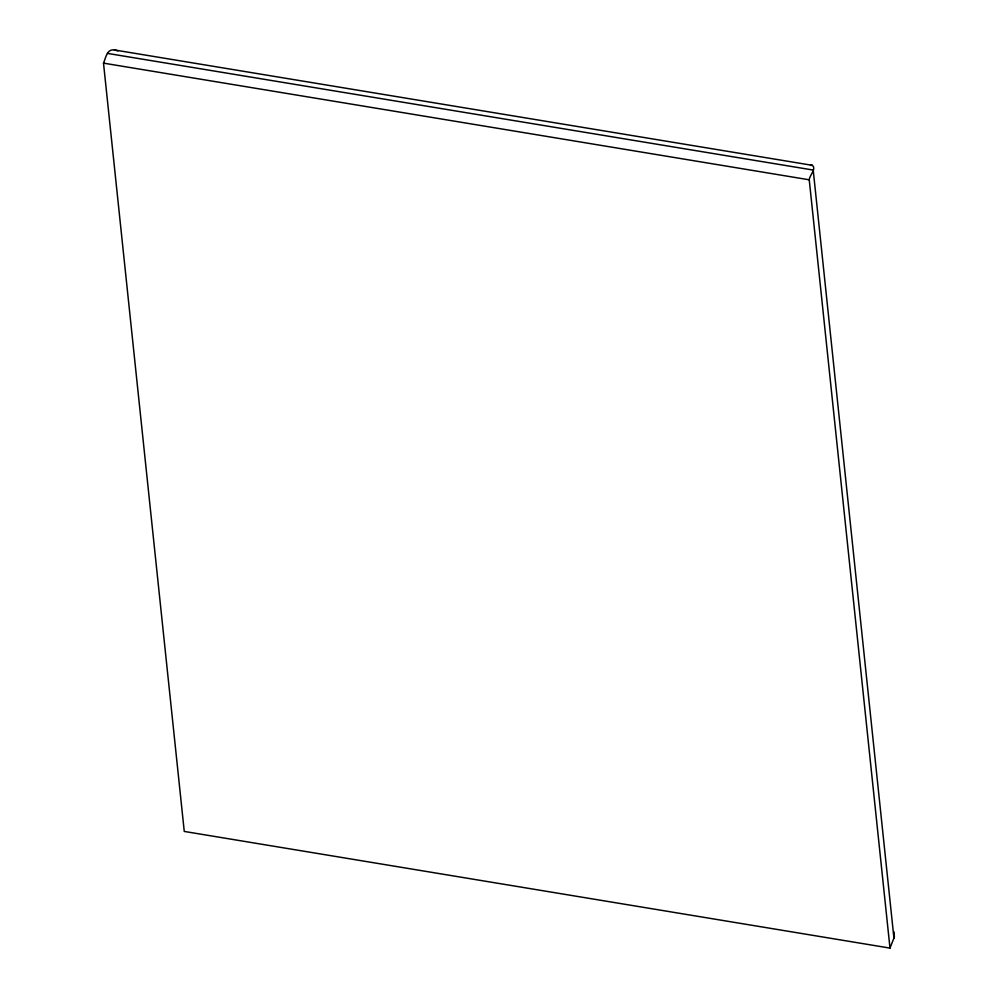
<?xml version="1.0" encoding="UTF-8"?>
<svg xmlns="http://www.w3.org/2000/svg" width="998" height="998" viewBox="0 0 998 998"><rect width="100%" height="100%" fill="white"/><g stroke="black" fill="none" stroke-linecap="round" stroke-linejoin="round"><path stroke-width="1.5" d="M889.991 948.1L809.241 179.802C809.203 175.698 816.788 168.999 812.434 165.344L114.446 49.962C106.898 48.603 105.688 58.271 103.505 63.136L184.256 831.434L889.991 948.1L894.358 936.985L894.033 931.907M810.526 165.331L812.434 165.344M107.472 53.393L813.208 170.059L893.959 938.357M103.505 63.136L809.241 179.802M114.446 49.962L118.026 50.848"/></g></svg>
